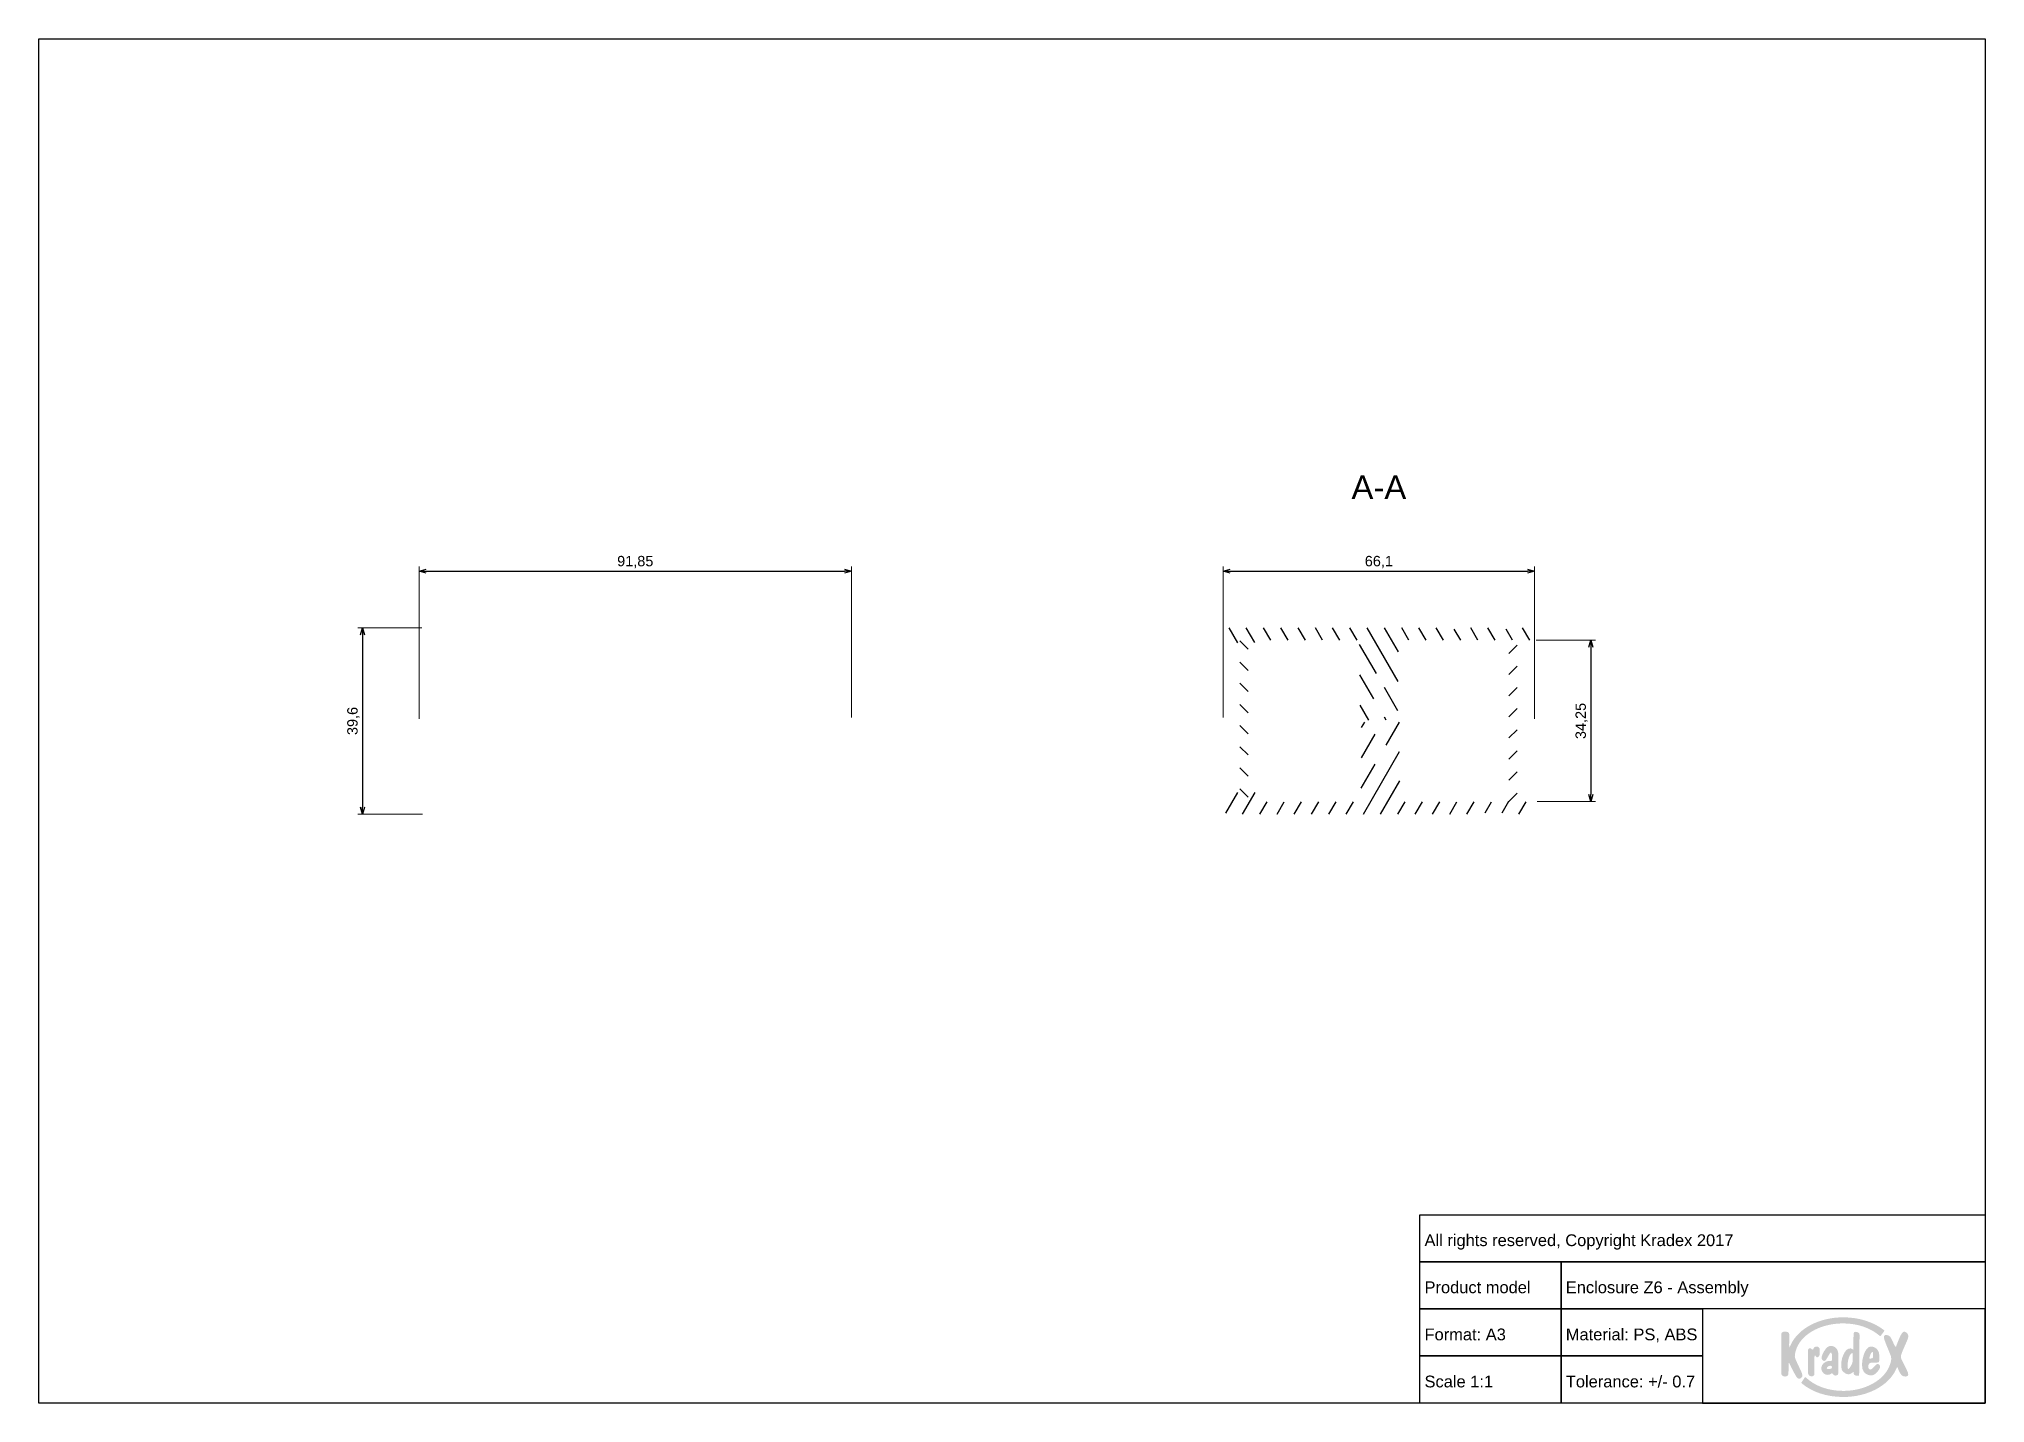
# Paper-space layout 'Assembly' of a CAD drawing. Header units: millimetres. Extents: x 0 to 413, y 1 to 290.
import ezdxf

# ---------------------------------------------------------------- set-up
doc = ezdxf.new("R2010")
doc.units = ezdxf.units.MM
doc.layers.add('MD_Annotation', color=7, linetype='Continuous', lineweight=25)
doc.layers.add('MD_Hatching', color=7, linetype='Continuous', lineweight=25)
doc.layers.add('Tabelka', color=7, linetype='Continuous')
doc.styles.get("Standard").update_dxf_attribs({"font": 'arial.ttf'})
doc.dimstyles.new('ISO-25', dxfattribs={"dimtxt": 2.2, "dimasz": 1.5, "dimexe": 1, "dimexo": 0.625, "dimtad": 1, "dimrnd": 0.05, "dimtxsty": 'Standard', "dimblk": 'OPEN30', "dimcen": 2.5, "dimadec": 0, "dimazin": 0, "dimtfac": 1, "dimtmove": 0, "dimatfit": 3, "dimfxl": 1, "dimlwe": 18, "dimarcsym": 0})

# ---------------------------------------------------------------- blocks, each defined once
blk = doc.blocks.new('_Open30')
at = {"color": 0, "linetype": 'ByBlock', "lineweight": -2}
for p, q in [((-1, 0.27), (0, 0)), ((0, 0), (-1, -0.27)), ((0, 0), (-1, 0))]:
    blk.add_line(p, q, dxfattribs=at)
blk = doc.blocks.new('*D15')
at = {"layer": 'Defpoints', "color": 0, "transparency": 16777216}
for p in [(82.14, 165.17), (68.93, 125.55), (82.32, 125.55)]:
    blk.add_point(p, dxfattribs=at)
at = {"layer": 'MD_Annotation', "color": 0, "lineweight": 18, "transparency": 16777216}
for p, q in [((81.52, 165.17), (67.93, 165.17)), ((81.7, 125.55), (67.93, 125.55))]:
    blk.add_line(p, q, dxfattribs=at)
at = {"layer": 'MD_Annotation', "color": 0, "lineweight": -2, "transparency": 16777216}
blk.add_line((68.93, 163.67), (68.93, 127.05), dxfattribs=at)
at = {"layer": 'MD_Annotation', "color": 0, "lineweight": -2, "transparency": 16777216, "xscale": 1.5, "yscale": 1.5, "zscale": 1.5}
for p, rotation in [((68.93, 165.17), 90), ((68.93, 125.55), 270)]:
    blk.add_blockref('_Open30', p, dxfattribs=dict(at, rotation=rotation))
at = {"layer": 'MD_Annotation', "color": 0, "transparency": 16777216, "insert": (66.99, 145.36), "char_height": 2.2, "attachment_point": 5, "rotation": 90}
blk.add_mtext('39,6', dxfattribs=at)
blk = doc.blocks.new('*D16')
at = {"layer": 'Defpoints', "color": 0, "transparency": 16777216}
for p in [(172.76, 177.17), (80.93, 145.2), (172.76, 145.5)]:
    blk.add_point(p, dxfattribs=at)
at = {"layer": 'MD_Annotation', "color": 0, "lineweight": 18, "transparency": 16777216}
for p, q in [((80.93, 145.82), (80.93, 178.17)), ((172.76, 146.12), (172.76, 178.17))]:
    blk.add_line(p, q, dxfattribs=at)
at = {"layer": 'MD_Annotation', "color": 0, "lineweight": -2, "transparency": 16777216}
blk.add_line((82.43, 177.17), (171.26, 177.17), dxfattribs=at)
at = {"layer": 'MD_Annotation', "color": 0, "lineweight": -2, "transparency": 16777216, "xscale": 1.5, "yscale": 1.5, "zscale": 1.5, "rotation": 180}
blk.add_blockref('_Open30', (80.93, 177.17), dxfattribs=at)
at = {"layer": 'MD_Annotation', "color": 0, "lineweight": -2, "transparency": 16777216, "xscale": 1.5, "yscale": 1.5, "zscale": 1.5}
blk.add_blockref('_Open30', (172.76, 177.17), dxfattribs=at)
at = {"layer": 'MD_Annotation', "color": 0, "transparency": 16777216, "insert": (126.85, 179.11), "char_height": 2.2, "attachment_point": 5}
blk.add_mtext('91,85', dxfattribs=at)
blk = doc.blocks.new('*D17')
at = {"layer": 'Defpoints', "color": 0, "transparency": 16777216}
for p in [(317.55, 162.5), (317.71, 128.23), (329.75, 128.23)]:
    blk.add_point(p, dxfattribs=at)
at = {"layer": 'MD_Annotation', "color": 0, "lineweight": 18, "transparency": 16777216}
for p, q in [((318.17, 162.5), (330.75, 162.5)), ((318.34, 128.23), (330.75, 128.23))]:
    blk.add_line(p, q, dxfattribs=at)
at = {"layer": 'MD_Annotation', "color": 0, "lineweight": -2, "transparency": 16777216}
blk.add_line((329.75, 161), (329.75, 129.73), dxfattribs=at)
at = {"layer": 'MD_Annotation', "color": 0, "lineweight": -2, "transparency": 16777216, "xscale": 1.5, "yscale": 1.5, "zscale": 1.5}
for p, rotation in [((329.75, 162.5), 90), ((329.75, 128.23), 270)]:
    blk.add_blockref('_Open30', p, dxfattribs=dict(at, rotation=rotation))
at = {"layer": 'MD_Annotation', "color": 0, "transparency": 16777216, "insert": (327.81, 145.36), "char_height": 2.2, "attachment_point": 5, "rotation": 90}
blk.add_mtext('34,25', dxfattribs=at)
blk = doc.blocks.new('*D18')
at = {"layer": 'Defpoints', "color": 0, "transparency": 16777216}
for p in [(317.8, 177.17), (251.7, 145.5), (317.8, 145.2)]:
    blk.add_point(p, dxfattribs=at)
at = {"layer": 'MD_Annotation', "color": 0, "lineweight": 18, "transparency": 16777216}
for p, q in [((251.7, 146.12), (251.7, 178.17)), ((317.8, 145.82), (317.8, 178.17))]:
    blk.add_line(p, q, dxfattribs=at)
at = {"layer": 'MD_Annotation', "color": 0, "lineweight": -2, "transparency": 16777216}
blk.add_line((253.2, 177.17), (316.3, 177.17), dxfattribs=at)
at = {"layer": 'MD_Annotation', "color": 0, "lineweight": -2, "transparency": 16777216, "xscale": 1.5, "yscale": 1.5, "zscale": 1.5, "rotation": 180}
blk.add_blockref('_Open30', (251.7, 177.17), dxfattribs=at)
at = {"layer": 'MD_Annotation', "color": 0, "lineweight": -2, "transparency": 16777216, "xscale": 1.5, "yscale": 1.5, "zscale": 1.5}
blk.add_blockref('_Open30', (317.8, 177.17), dxfattribs=at)
at = {"layer": 'MD_Annotation', "color": 0, "transparency": 16777216, "insert": (284.75, 179.11), "char_height": 2.2, "attachment_point": 5}
blk.add_mtext('66,1', dxfattribs=at)

psp = doc.layouts.new('Assembly')

# ---------------------------------------------------------------- hatches: boundary and pattern name
at = {"layer": 'MD_Hatching'}
h = psp.add_hatch(dxfattribs=at)
h.set_pattern_fill('ANSI31', color=256, angle=75, style=0)
edge = h.paths.add_edge_path(flags=0)
edge.add_line((302.245, 165.167), (302.245, 164.867))
edge.add_line((302.245, 164.867), (300.325, 164.867))
edge.add_line((300.325, 164.867), (300.325, 165.167))
edge.add_line((300.325, 165.167), (252.933, 165.167))
edge.add_ellipse((252.933, 164.167), major_axis=(0, 1), ratio=1, start_angle=0, end_angle=89.3)
edge.add_line((251.933, 164.179), (251.912, 162.497))
edge.add_line((251.912, 162.497), (253.42, 162.497))
edge.add_line((253.42, 162.497), (253.531, 160.892))
edge.add_line((253.531, 160.892), (254.664, 160.892))
edge.add_line((254.664, 160.892), (254.82, 162.497))
edge.add_line((254.82, 162.497), (256.99, 162.497))
edge.add_line((256.99, 162.497), (257.101, 160.892))
edge.add_line((257.101, 160.892), (258.289, 160.892))
edge.add_line((258.289, 160.892), (258.46, 162.497))
edge.add_line((258.46, 162.497), (280.65, 162.497))
edge.add_line((280.65, 162.497), (280.784, 145.517))
edge.add_line((280.784, 145.517), (283.655, 145.517))
edge.add_line((283.655, 145.517), (283.655, 155.417))
edge.add_line((283.655, 155.417), (285.914, 155.417))
edge.add_line((285.914, 155.417), (285.914, 145.517))
edge.add_line((285.914, 145.517), (288.786, 145.517))
edge.add_line((288.786, 145.517), (288.919, 162.497))
edge.add_line((288.919, 162.497), (310.73, 162.497))
edge.add_line((310.73, 162.497), (310.878, 160.802))
edge.add_line((310.878, 160.802), (312.009, 160.802))
edge.add_line((312.009, 160.802), (312.18, 162.497))
edge.add_line((312.18, 162.497), (314.33, 162.497))
edge.add_line((314.33, 162.497), (314.453, 160.802))
edge.add_line((314.453, 160.802), (315.593, 160.802))
edge.add_line((315.593, 160.802), (315.71, 162.497))
edge.add_line((315.71, 162.497), (317.547, 162.497))
edge.add_line((317.547, 162.497), (317.527, 164.179))
edge.add_ellipse((316.527, 164.167), major_axis=(1, 0.012), ratio=1, start_angle=360, end_angle=449.3)
edge.add_line((316.527, 165.167), (312.095, 165.167))
edge.add_line((312.095, 165.167), (312.095, 164.867))
edge.add_line((312.095, 164.867), (310.175, 164.867))
edge.add_line((310.175, 164.867), (310.175, 165.167))
edge.add_line((310.175, 165.167), (307.665, 165.167))
edge.add_line((307.665, 165.167), (307.665, 164.867))
edge.add_line((307.665, 164.867), (305.745, 164.867))
edge.add_line((305.745, 164.867), (305.745, 165.167))
edge.add_line((305.745, 165.167), (302.245, 165.167))
h = psp.add_hatch(dxfattribs=at)
h.set_pattern_fill('ANSI31', color=256, angle=90, style=0)
h.paths.add_polyline_path([(256.99, 162.497), (255.23, 162.466), (255.23, 128.228), (255.271, 128.227), (256.99, 128.197), (256.99, 128.227)], flags=0)
h = psp.add_hatch(dxfattribs=at)
h.set_pattern_fill('ANSI31', color=256, style=0)
h.paths.add_polyline_path([(314.14, 162.497), (312.38, 162.466), (312.38, 128.293), (312.38, 128.228), (312.385, 128.228), (312.421, 128.227), (314.14, 128.197), (314.14, 128.227)], flags=0)
h = psp.add_hatch(dxfattribs=at)
h.set_pattern_fill('ANSI31', color=256, angle=15, style=0)
edge = h.paths.add_edge_path(flags=0)
edge.add_line((283.931, 135.837), (283.931, 145.137))
edge.add_line((283.931, 145.137), (281.103, 145.137))
edge.add_line((281.103, 145.137), (280.955, 128.227))
edge.add_line((280.955, 128.227), (258.715, 128.227))
edge.add_line((258.715, 128.227), (258.544, 130.157))
edge.add_line((258.544, 130.157), (257.479, 130.157))
edge.add_line((257.479, 130.157), (257.325, 128.227))
edge.add_line((257.325, 128.227), (256.99, 128.227))
edge.add_line((256.99, 128.227), (255.271, 128.227))
edge.add_line((255.271, 128.227), (255.045, 128.227))
edge.add_line((255.045, 128.227), (254.907, 130.157))
edge.add_line((254.907, 130.157), (253.803, 130.157))
edge.add_line((253.803, 130.157), (253.655, 128.227))
edge.add_line((253.655, 128.227), (251.882, 128.227))
edge.add_line((251.882, 128.227), (251.9, 126.537))
edge.add_ellipse((252.9, 126.547), major_axis=(-1, -0.01), ratio=1, start_angle=0, end_angle=89.4)
edge.add_line((252.9, 125.547), (300.345, 125.547))
edge.add_line((300.345, 125.547), (300.345, 125.837))
edge.add_line((300.345, 125.837), (302.195, 125.837))
edge.add_line((302.195, 125.837), (302.195, 125.547))
edge.add_line((302.195, 125.547), (305.675, 125.547))
edge.add_line((305.675, 125.547), (305.675, 125.837))
edge.add_line((305.675, 125.837), (307.525, 125.837))
edge.add_line((307.525, 125.837), (307.525, 125.547))
edge.add_line((307.525, 125.547), (310.155, 125.547))
edge.add_line((310.155, 125.547), (310.155, 125.837))
edge.add_line((310.155, 125.837), (312.005, 125.837))
edge.add_line((312.005, 125.837), (312.005, 125.547))
edge.add_line((312.005, 125.547), (316.704, 125.547))
edge.add_ellipse((316.704, 126.547), major_axis=(0, -1), ratio=1, start_angle=0, end_angle=89.7)
edge.add_line((317.704, 126.542), (317.713, 128.227))
edge.add_line((317.713, 128.227), (315.935, 128.227))
edge.add_line((315.935, 128.227), (315.821, 129.922))
edge.add_line((315.821, 129.922), (314.767, 129.922))
edge.add_line((314.767, 129.922), (314.645, 128.227))
edge.add_line((314.645, 128.227), (314.14, 128.227))
edge.add_line((314.14, 128.227), (312.421, 128.227))
edge.add_line((312.421, 128.227), (312.385, 128.227))
edge.add_line((312.385, 128.227), (312.385, 128.228))
edge.add_line((312.385, 128.228), (312.38, 128.293))
edge.add_line((312.38, 128.293), (312.255, 129.922))
edge.add_line((312.255, 129.922), (311.104, 129.922))
edge.add_line((311.104, 129.922), (310.995, 128.227))
edge.add_line((310.995, 128.227), (289.255, 128.227))
edge.add_line((289.255, 128.227), (289.107, 145.137))
edge.add_line((289.107, 145.137), (286.279, 145.137))
edge.add_line((286.279, 145.137), (286.279, 135.837))
edge.add_line((286.279, 135.837), (283.931, 135.837))
at = {"layer": 'Tabelka', "true_color": 0x00539f}
h = psp.add_hatch(color=154, dxfattribs=at)
h.dxf.hatch_style = 2
edge = h.paths.add_edge_path()
edge.add_spline(control_points=[(374.4, 7.291), (374.4, 7.291), (373.458, 9.308), (373.458, 9.308), (372.975, 10.322), (373.083, 10.415), (373.09, 10.696), (373.101, 10.824), (373.146, 11.07), (373.22, 11.439), (374.094, 14.929), (378.297, 17.44), (383.379, 17.44), (386.487, 17.44), (389.258, 16.41), (391.088, 14.808), (391.159, 14.745), (391.251, 14.719), (391.315, 14.808), (391.355, 14.864), (391.986, 15.697), (392.028, 15.751), (392.094, 15.836), (392.113, 15.932), (391.994, 16.024), (389.85, 17.691), (386.783, 18.731), (383.379, 18.731), (378.309, 18.731), (373.99, 16.42), (372.343, 13.182), (372.297, 13.086), (372.285, 13.059), (372.23, 12.946), (371.94, 12.244), (371.86, 12.131), (371.873, 12.93), (371.873, 12.93), (371.902, 15.067), (371.902, 15.067), (371.91, 15.573), (371.52, 15.702), (370.894, 15.687), (370.421, 15.677), (370.214, 15.474), (370.213, 15.123), (370.213, 15.123), (370.185, 6.943), (370.185, 6.943), (370.184, 6.556), (370.452, 6.172), (370.962, 6.154), (371.498, 6.136), (371.693, 6.457), (371.706, 6.718), (371.757, 7.752), (371.783, 8.272), (371.783, 8.595), (371.769, 9.415), (371.889, 9.015), (372.065, 8.637), (372.439, 7.826), (372.964, 6.854), (373.499, 5.981), (373.68, 5.687), (374.059, 5.607), (374.365, 5.809), (374.947, 6.192), (374.583, 6.886), (374.4, 7.291), (374.4, 7.291), (374.4, 7.291), (374.4, 7.291)], knot_values=[0, 0, 0, 0, 1, 1, 1, 2, 2, 2, 3, 3, 3, 4, 4, 4, 5, 5, 5, 6, 6, 6, 7, 7, 7, 8, 8, 8, 9, 9, 9, 10, 10, 10, 11, 11, 11, 12, 12, 12, 13, 13, 13, 14, 14, 14, 15, 15, 15, 16, 16, 16, 17, 17, 17, 18, 18, 18, 19, 19, 19, 20, 20, 20, 21, 21, 21, 22, 22, 22, 23, 23, 23, 24, 24, 24, 24], degree=3, periodic=0)
edge = h.paths.add_edge_path()
edge.add_spline(control_points=[(377.556, 10.414), (377.786, 9.987), (378.382, 10.376), (378.382, 11.011), (378.382, 11.162), (378.382, 11.806), (378.382, 11.806), (378.382, 12.279), (378.072, 12.506), (377.748, 12.506), (377.398, 12.506), (377.217, 12.412), (377.112, 12.234), (377.071, 12.164), (377.026, 11.847), (376.849, 11.865), (376.673, 11.882), (376.626, 12.163), (376.319, 12.169), (376.067, 12.169), (375.848, 12.04), (375.848, 11.516), (375.848, 11.516), (375.848, 7.127), (375.848, 7.127), (375.848, 6.758), (376.055, 6.191), (376.598, 6.191), (377.099, 6.191), (377.211, 6.475), (377.215, 6.676), (377.215, 6.676), (377.207, 8.874), (377.229, 9.968), (377.242, 10.63), (377.305, 10.878), (377.556, 10.414), (377.556, 10.414), (377.556, 10.414), (377.556, 10.414)], knot_values=[0, 0, 0, 0, 1, 1, 1, 2, 2, 2, 3, 3, 3, 4, 4, 4, 5, 5, 5, 6, 6, 6, 7, 7, 7, 8, 8, 8, 9, 9, 9, 10, 10, 10, 11, 11, 11, 12, 12, 12, 13, 13, 13, 13], degree=3, periodic=0)
edge = h.paths.add_edge_path()
edge.add_spline(control_points=[(380.113, 9.439), (379.525, 9.316), (378.763, 8.808), (378.708, 8.053), (378.635, 7.063), (379.492, 6.305), (380.421, 6.565), (380.886, 6.695), (380.88, 7.04), (381.115, 6.729), (381.236, 6.568), (381.403, 6.369), (381.715, 6.369), (382.059, 6.369), (382.236, 6.493), (382.29, 6.801), (382.362, 7.207), (382.315, 11.04), (382.292, 11.179), (382.22, 11.625), (382.082, 11.983), (381.812, 12.229), (381.539, 12.477), (380.959, 12.729), (380.581, 12.676), (379.876, 12.579), (379.309, 11.602), (379.045, 11.075), (378.949, 10.883), (378.562, 10.051), (378.852, 9.762), (378.852, 9.762), (379.015, 9.598), (379.015, 9.598), (379.257, 9.357), (379.567, 9.472), (379.695, 9.688), (379.695, 9.688), (380.236, 10.591), (380.502, 11.045), (380.601, 11.214), (381.001, 11.728), (381.005, 10.024), (381.007, 9.173), (380.774, 9.576), (380.113, 9.439), (380.113, 9.439), (380.113, 9.439), (380.113, 9.439)], knot_values=[0, 0, 0, 0, 1, 1, 1, 2, 2, 2, 3, 3, 3, 4, 4, 4, 5, 5, 5, 6, 6, 6, 7, 7, 7, 8, 8, 8, 9, 9, 9, 10, 10, 10, 11, 11, 11, 12, 12, 12, 13, 13, 13, 14, 14, 14, 15, 15, 15, 16, 16, 16, 16], degree=3, periodic=0)
edge = h.paths.add_edge_path()
edge.add_spline(control_points=[(380.498, 7.729), (380.118, 7.685), (379.624, 7.769), (379.985, 8.156), (380.212, 8.4), (380.399, 8.419), (380.652, 8.451), (381.082, 8.505), (381.111, 7.801), (380.498, 7.729)], knot_values=[0, 0, 0, 0, 1, 1, 1, 2, 2, 2, 3, 3, 3, 3], degree=3, periodic=0)
edge = h.paths.add_edge_path()
edge.add_spline(control_points=[(386.384, 6.308), (386.674, 6.308), (386.735, 6.382), (386.737, 6.589), (386.737, 6.589), (386.82, 15.036), (386.82, 15.036), (386.824, 15.508), (386.259, 15.655), (385.958, 15.655), (385.713, 15.655), (385.56, 15.554), (385.554, 15.281), (385.554, 15.281), (385.472, 11.866), (385.472, 11.866), (384.065, 13.004), (382.946, 10.293), (382.946, 8.919), (382.946, 7.545), (383.043, 7.442), (383.455, 7.101), (383.78, 6.831), (384.073, 6.645), (384.445, 6.645), (384.721, 6.645), (384.893, 6.692), (385.182, 6.914), (385.471, 7.135), (385.557, 7.15), (385.557, 7.15), (385.557, 7.15), (385.557, 6.859), (385.557, 6.859), (385.557, 6.565), (385.907, 6.308), (386.384, 6.308)], knot_values=[0, 0, 0, 0, 1, 1, 1, 2, 2, 2, 3, 3, 3, 4, 4, 4, 5, 5, 5, 6, 6, 6, 7, 7, 7, 8, 8, 8, 9, 9, 9, 10, 10, 10, 11, 11, 11, 12, 12, 12, 12], degree=3, periodic=0)
edge = h.paths.add_edge_path()
edge.add_spline(control_points=[(385.118, 8.63), (384.366, 7.389), (384.294, 7.54), (384.294, 8.498), (384.294, 10.08), (384.907, 11.124), (385.254, 11.124), (385.336, 11.124), (385.388, 11.04), (385.388, 10.864), (385.388, 10.127), (385.464, 9.201), (385.118, 8.63), (385.118, 8.63), (385.118, 8.63), (385.118, 8.63)], knot_values=[0, 0, 0, 0, 1, 1, 1, 2, 2, 2, 3, 3, 3, 4, 4, 4, 5, 5, 5, 5], degree=3, periodic=0)
edge = h.paths.add_edge_path()
edge.add_spline(control_points=[(389.492, 9.095), (389.492, 9.095), (390.616, 9.136), (390.616, 9.136), (390.9, 9.169), (391, 9.239), (391, 9.569), (391, 9.569), (391, 10.786), (391, 10.786), (391, 11.449), (390.571, 11.953), (390.321, 12.145), (390.076, 12.335), (389.597, 12.551), (389.208, 12.534), (388.481, 12.526), (387.981, 11.545), (387.757, 10.874), (387.502, 10.107), (387.353, 9.558), (387.353, 8.481), (387.353, 7.405), (387.907, 6.919), (388.132, 6.77), (388.92, 6.249), (389.724, 6.275), (390.195, 6.747), (390.499, 7.049), (390.93, 7.43), (391.129, 8.003), (391.191, 8.158), (391.194, 8.457), (391.022, 8.63), (390.832, 8.825), (390.588, 8.908), (390.33, 8.65), (390.33, 8.65), (389.54, 7.837), (389.54, 7.837), (389.076, 7.36), (388.517, 7.777), (388.672, 8.45), (388.8, 9.015), (389.065, 9.079), (389.492, 9.095)], knot_values=[0, 0, 0, 0, 1, 1, 1, 2, 2, 2, 3, 3, 3, 4, 4, 4, 5, 5, 5, 6, 6, 6, 7, 7, 7, 8, 8, 8, 9, 9, 9, 10, 10, 10, 11, 11, 11, 12, 12, 12, 13, 13, 13, 14, 14, 14, 15, 15, 15, 15], degree=3, periodic=0)
edge = h.paths.add_edge_path()
edge.add_spline(control_points=[(388.924, 10.239), (389.036, 10.542), (389.263, 11.388), (389.53, 11.378), (389.621, 11.375), (389.683, 11.262), (389.69, 11.092), (389.704, 10.755), (389.684, 10.662), (389.684, 10.397), (389.684, 10.194), (389.665, 10.099), (389.493, 10.041), (389.052, 9.892), (388.814, 9.944), (388.924, 10.239), (388.924, 10.239), (388.924, 10.239), (388.924, 10.239)], knot_values=[0, 0, 0, 0, 1, 1, 1, 2, 2, 2, 3, 3, 3, 4, 4, 4, 5, 5, 5, 6, 6, 6, 6], degree=3, periodic=0)
edge = h.paths.add_edge_path()
edge.add_spline(control_points=[(395.857, 9.549), (395.528, 10.214), (395.469, 10.444), (395.964, 11.589), (395.964, 11.589), (397.023, 14.032), (397.023, 14.032), (397.224, 14.496), (397.262, 15.1), (396.858, 15.427), (396.119, 16.025), (395.832, 15.605), (395.13, 13.964), (394.389, 12.234), (394.639, 12.082), (394.138, 13.014), (394.138, 13.014), (393.509, 14.329), (393.509, 14.329), (393.296, 14.775), (392.902, 14.907), (392.583, 14.969), (391.831, 15.116), (391.874, 14.475), (392.282, 13.463), (392.282, 13.463), (393.098, 11.441), (393.098, 11.441), (393.452, 10.563), (393.697, 10.181), (393.476, 9.344), (393.398, 9.049), (393.304, 8.769), (393.199, 8.498), (393.177, 8.439), (393.17, 8.424), (393.128, 8.321), (391.925, 5.32), (387.94, 3.108), (383.379, 3.108), (380.107, 3.108), (377.219, 4.191), (375.426, 5.967), (375.353, 6.037), (375.263, 6.041), (375.189, 5.963), (375.125, 5.871), (374.537, 4.99), (374.495, 4.92), (374.453, 4.851), (374.481, 4.755), (374.531, 4.714), (376.807, 2.825), (379.854, 1.817), (383.379, 1.817), (388.572, 1.817), (392.965, 4.248), (394.53, 7.605), (394.549, 7.645), (394.573, 7.698), (394.595, 7.754), (394.929, 8.701), (394.882, 7.745), (395.455, 6.822), (395.947, 6.029), (396.493, 6.127), (396.825, 6.201), (397.27, 6.3), (397.247, 6.739), (396.893, 7.453), (396.893, 7.453), (395.857, 9.549), (395.857, 9.549), (395.857, 9.549), (395.857, 9.549), (395.857, 9.549)], knot_values=[0, 0, 0, 0, 1, 1, 1, 2, 2, 2, 3, 3, 3, 4, 4, 4, 5, 5, 5, 6, 6, 6, 7, 7, 7, 8, 8, 8, 9, 9, 9, 10, 10, 10, 11, 11, 11, 12, 12, 12, 13, 13, 13, 14, 14, 14, 15, 15, 15, 16, 16, 16, 17, 17, 17, 18, 18, 18, 19, 19, 19, 20, 20, 20, 21, 21, 21, 22, 22, 22, 23, 23, 23, 24, 24, 24, 25, 25, 25, 25], degree=3, periodic=0)

# ---------------------------------------------------------------- linework, layer by layer
at = {"layer": 'Tabelka'}
for points in [[(0.22, 290.193), (413.476, 290.193), (413.476, 0.521), (0.22, 0.521)], [(413.476, 30.521), (293.476, 30.521), (293.476, 40.521), (413.476, 40.521)], [(323.476, 20.521), (293.476, 20.521), (293.476, 30.521), (323.476, 30.521)], [(413.476, 20.521), (323.476, 20.521), (323.476, 30.521), (413.476, 30.521)], [(323.476, 10.521), (293.476, 10.521), (293.476, 20.521), (323.476, 20.521)], [(353.476, 10.521), (323.476, 10.521), (323.476, 20.521), (353.476, 20.521)], [(413.476, 20.521), (353.476, 20.521), (353.476, 0.521), (413.476, 0.521)], [(323.476, 0.521), (293.476, 0.521), (293.476, 10.521), (323.476, 10.521)], [(353.476, 0.521), (323.476, 0.521), (323.476, 10.521), (353.476, 10.521)]]:
    psp.add_lwpolyline(points, close=True, dxfattribs=at)

# ---------------------------------------------------------------- texts
at = {"insert": (293.476, 40.521), "char_height": 2.5, "attachment_point": 1}
psp.add_mtext_dynamic_manual_height_columns('\\P All rights reserved, Copyright Kradex 2017', width=120, gutter_width=12.5, heights=[0], dxfattribs=at)
at = {"layer": 'MD_Annotation', "color": 7, "insert": (284.753, 192.495), "char_height": 5, "width": 14.16439, "attachment_point": 8}
psp.add_mtext('A-A', dxfattribs=at)
at = {"layer": 'Tabelka', "char_height": 2.5, "attachment_point": 1}
for s, width, heights, insert in [('\\pi15;\\P\\pi0; Product model', 30, [9.962], (293.476, 30.521)), ('\\P Enclosure Z6 - Assembly ', 90, [0], (323.476, 30.521)), ('\\P Format: A3', 30, [0], (293.476, 20.521)), ('\\P Material: PS, ABS', 30, [0], (323.476, 20.521)), ('\\P Scale 1:1', 30, [0], (293.476, 10.521)), ('\\P Tolerance: +/- 0.7', 30, [0], (323.476, 10.521))]:
    psp.add_mtext_dynamic_manual_height_columns(s, width=width, gutter_width=12.5, heights=heights, dxfattribs=dict(at, insert=insert))

# ---------------------------------------------------------------- dimensions: what is measured, and where the dimension line sits
at = {"layer": 'MD_Annotation'}
for base, p1, p2, angle, picture, middle in [((172.763, 177.167), (80.933, 145.197), (172.763, 145.497), 180, '*D16', (126.848, 179.114)), ((317.802, 177.167), (251.705, 145.497), (317.802, 145.197), 180, '*D18', (284.753, 179.114)), ((68.933, 125.547), (82.143, 165.167), (82.322, 125.547), 270, '*D15', (66.986, 145.357)), ((329.755, 128.227), (317.547, 162.497), (317.713, 128.227), 90, '*D17', (327.808, 145.362))]:
    dim = psp.add_linear_dim(base=base, p1=p1, p2=p2, angle=angle, dimstyle='ISO-25', override={"dimlfac": -1}, dxfattribs=at)
    dim.commit()
    dim.dimension.update_dxf_attribs({"geometry": picture, "text_midpoint": middle})

doc.saveas('drawing.dxf')
